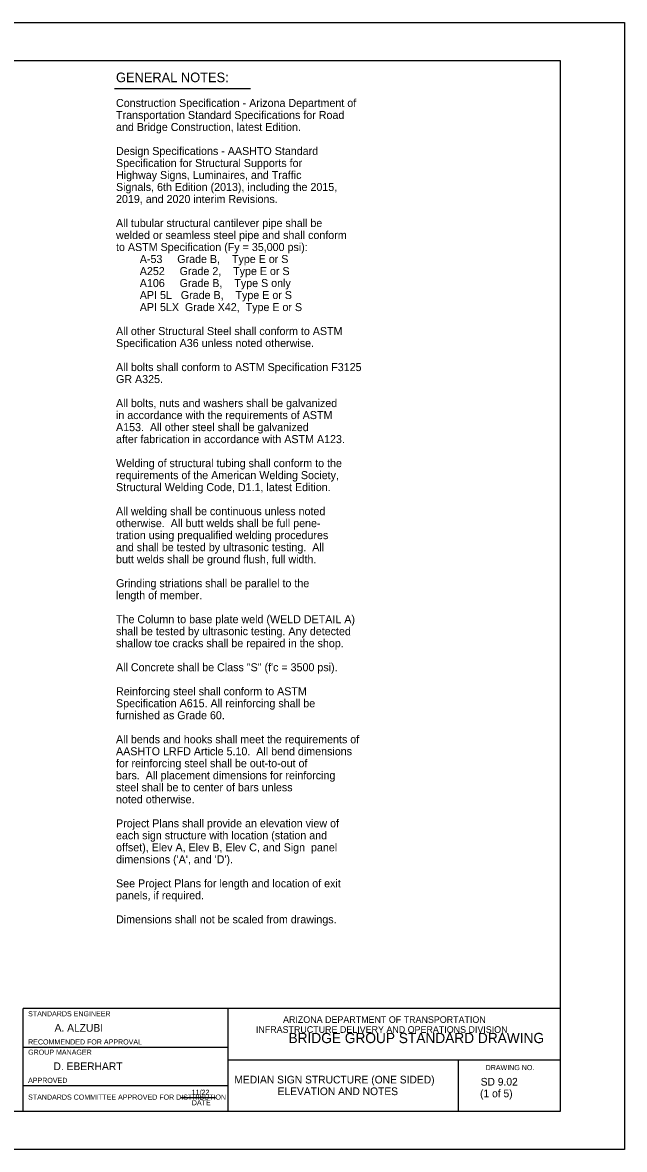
# Model space of a CAD drawing. Extents: x 0 to 2.83, y -0.03 to 1.83.
# Drawn here: x 1.853 to 2.833, y 0 to 1.833 of the extents above; entities that cross this region are included whole.
import ezdxf

# ---------------------------------------------------------------- set-up
doc = ezdxf.new("R2010")
doc.units = 0
for name, color, linetype in [('57', 7, 'Continuous'), ('62', 7, 'Continuous'), ('63', 7, 'Continuous')]:
    doc.layers.add(name, color=color, linetype=linetype)

msp = doc.modelspace()

# ---------------------------------------------------------------- linework, layer by layer
at = {"layer": '57'}
msp.add_line((2.0031, 1.726), (2.2244, 1.726), dxfattribs=at)
at = {"layer": '62'}
for p, q in [((2.7292, 0.2291), (1.8542, 0.2291)), ((1.8542, 0.0624), (1.8542, 0.2291)), ((2.1875, 0.2291), (2.1875, 0.0624)), ((2.5625, 0.1458), (2.5625, 0.0624)), ((2.111, 0.0843), (2.1675, 0.0843))]:
    msp.add_line(p, q, dxfattribs=at)
at = {"layer": '63'}
for p, q in [((0, 1.8333), (2.8333, 1.8333)), ((2.8333, 1.8333), (2.8333, 0)), ((1.8542, 0.1666), (2.1875, 0.1666)), ((2.1875, 0.1458), (2.7292, 0.1458)), ((1.8542, 0.1041), (2.1875, 0.1041)), ((2.8333, 0), (0, 0)), ((2.83, 0.0003), (2.83, 0.0003)), ((2.83, 0.0003), (2.83, 0.0003)), ((2.83, 0.0003), (2.83, 0.0003))]:
    msp.add_line(p, q, dxfattribs=at)
msp.add_lwpolyline([(2.7292, 1.7708), (0.1042, 1.7708), (0.1042, 0.0624), (2.7292, 0.0624)], close=True, dxfattribs=at)

# ---------------------------------------------------------------- texts
at = {"layer": '57'}
for s, height, p in [('GENERAL NOTES:', 0.015625, (2.0056, 1.7363)), ('Construction Specification - Arizona Department of', 0.013021, (2.0056, 1.696)), ('Transportation Standard Specifications for Road', 0.013021, (2.0056, 1.6764)), ('and Bridge Construction, latest Edition.', 0.013021, (2.0056, 1.6569)), ('Design Specifications - AASHTO Standard ', 0.013021, (2.0056, 1.6179)), ('Specification for Structural Supports for ', 0.013021, (2.0056, 1.5983)), ('Highway Signs, Luminaires, and Traffic ', 0.013021, (2.0056, 1.5788)), ('Signals, 6th Edition (2013), including the 2015, ', 0.013021, (2.0056, 1.5593)), ('2019, and 2020 interim Revisions.', 0.013021, (2.0056, 1.5397)), ('All tubular structural cantilever pipe shall be', 0.013021, (2.0056, 1.5007)), ('welded or seamless steel pipe and shall conform', 0.013021, (2.0056, 1.4811)), ('to ASTM Specification (Fy = 35,000 psi):', 0.013021, (2.0056, 1.4616)), ('        A-53     Grade B,    Type E or S', 0.013021, (2.0056, 1.4421)), ('        A252     Grade 2,    Type E or S', 0.013021, (2.0056, 1.4225)), ('        A106     Grade B,    Type S only', 0.013021, (2.0056, 1.403)), ('        API 5L   Grade B,    Type E or S', 0.013021, (2.0056, 1.3835)), ('        API 5LX  Grade X42,  Type E or S', 0.013021, (2.0056, 1.3639)), ('All other Structural Steel shall conform to ASTM', 0.013021, (2.0056, 1.3249)), ('Specification A36 unless noted otherwise.', 0.013021, (2.0056, 1.3054)), ('All bolts shall conform to ASTM Specification F3125 ', 0.013021, (2.0056, 1.2663)), ('GR A325.', 0.01302, (2.0056, 1.2468)), ('All bolts, nuts and washers shall be galvanized', 0.013021, (2.0056, 1.2077)), ('in accordance with the requirements of ASTM ', 0.013021, (2.0056, 1.1882)), ('A153.  All other steel shall be galvanized', 0.013021, (2.0056, 1.1686)), ('after fabrication in accordance with ASTM A123.', 0.013021, (2.0056, 1.1491)), ('Welding of structural tubing shall conform to the', 0.013021, (2.0056, 1.11)), ('requirements of the American Welding Society,', 0.013021, (2.0056, 1.0905)), ('Structural Welding Code, D1.1, latest Edition.', 0.013021, (2.0056, 1.071)), ('All welding shall be continuous unless noted', 0.013021, (2.0056, 1.0319)), ('otherwise.  All butt welds shall be full pene-', 0.013021, (2.0056, 1.0124)), ('tration using prequalified welding procedures', 0.013021, (2.0056, 0.9929)), ('and shall be tested by ultrasonic testing.  All', 0.013021, (2.0056, 0.9733)), ('butt welds shall be ground flush, full width.', 0.013021, (2.0056, 0.9538)), ('Grinding striations shall be parallel to the', 0.013021, (2.0056, 0.9147)), ('length of member.', 0.013021, (2.0056, 0.8952)), ('The Column to base plate weld (WELD DETAIL A)', 0.013021, (2.0056, 0.8561)), ('shall be tested by ultrasonic testing. Any detected ', 0.013021, (2.0056, 0.8366)), ('shallow toe cracks shall be repaired in the shop.', 0.013021, (2.0056, 0.8171)), ('All Concrete shall be Class "S" (f\'c = 3500 psi).', 0.013021, (2.0056, 0.778)), ('Reinforcing steel shall conform to ASTM', 0.013021, (2.0056, 0.7389)), ('Specification A615. All reinforcing shall be', 0.013021, (2.0056, 0.7194)), ('furnished as Grade 60.', 0.013021, (2.0056, 0.6999)), ('All bends and hooks shall meet the requirements of', 0.013021, (2.0056, 0.6608)), ('AASHTO LRFD Article 5.10.  All bend dimensions', 0.013021, (2.0056, 0.6413)), ('for reinforcing steel shall be out-to-out of', 0.013021, (2.0056, 0.6218)), ('bars.  All placement dimensions for reinforcing', 0.013021, (2.0056, 0.6022)), ('steel shall be to center of bars unless', 0.013021, (2.0056, 0.5827)), ('noted otherwise.', 0.013021, (2.0056, 0.5632)), ('Project Plans shall provide an elevation view of ', 0.013021, (2.0056, 0.5241)), ('each sign structure with location (station and ', 0.013021, (2.0056, 0.5046)), ('offset), Elev A, Elev B, Elev C, and Sign  panel', 0.013021, (2.0056, 0.485)), ("dimensions ('A', and 'D').", 0.013021, (2.0056, 0.4655)), ('See Project Plans for length and location of exit', 0.013021, (2.0056, 0.4264)), ('panels, if required.', 0.013021, (2.0056, 0.4069)), ('Dimensions shall not be scaled from drawings.', 0.013021, (2.0056, 0.3679))]:
    msp.add_text(s, height=height, dxfattribs=at).set_placement(p)
at = {"layer": '62'}
for s, height, p in [('STANDARDS ENGINEER', 0.008333, (1.8625, 0.2166)), ('     A. ALZUBI     ', 0.0125, (1.8824, 0.1916)), ('ARIZONA DEPARTMENT OF TRANSPORTATION', 0.010833, (2.2775, 0.2059)), ('INFRASTRUCTURE DELIVERY AND OPERATIONS DIVISION', 0.010833, (2.2333, 0.1897)), ('BRIDGE GROUP STANDARD DRAWING', 0.016667, (2.2864, 0.173)), ('RECOMMENDED FOR APPROVAL', 0.008333, (1.8625, 0.1708)), ('GROUP MANAGER', 0.008333, (1.8625, 0.1541)), ('     D. EBERHART      ', 0.0125, (1.8806, 0.1291)), ('DRAWING NO.', 0.008333, (2.6073, 0.1291)), ('APPROVED', 0.00833, (1.8625, 0.1083)), ('MEDIAN SIGN STRUCTURE (ONE SIDED)', 0.0125, (2.1982, 0.1074)), (' SD 9.02 ', 0.0125, (2.5946, 0.1039)), ('11/22', 0.00833, (2.1288, 0.0888)), ('ELEVATION AND NOTES', 0.0125, (2.2687, 0.0884)), (' (1 of 5) ', 0.0125, (2.5936, 0.0849)), ('STANDARDS COMMITTEE APPROVED FOR DISTRIBUTION', 0.008333, (1.8625, 0.081)), ('DATE', 0.00833, (2.129, 0.0718))]:
    msp.add_text(s, height=height, dxfattribs=at).set_placement(p)

doc.saveas('drawing.dxf')
